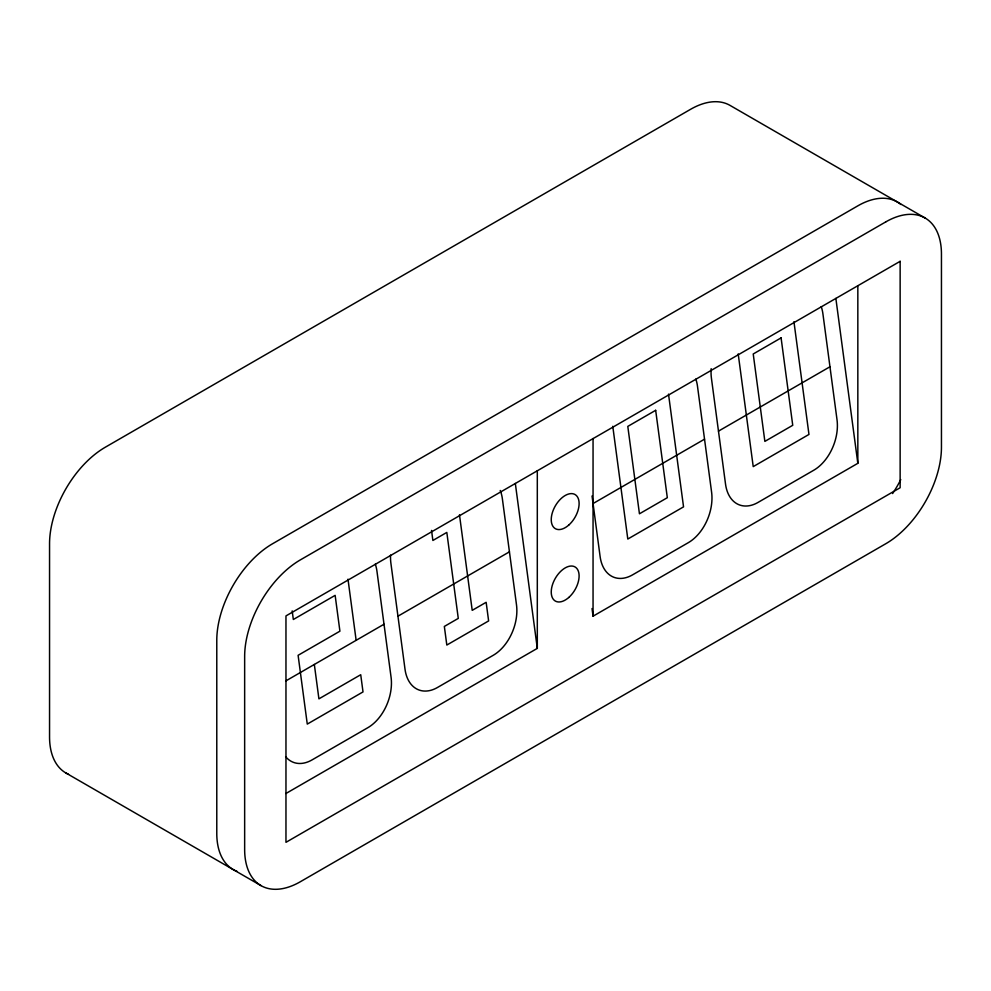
<?xml version="1.0" encoding="UTF-8"?>
<svg xmlns="http://www.w3.org/2000/svg" width="991" height="991" viewBox="0 0 991 991"><rect width="100%" height="100%" fill="white"/><g stroke="black" fill="none" stroke-linecap="round" stroke-linejoin="round"><path stroke-width="1.49" d="M285.792 680.941L384.012 624.231M397.948 616.191L509.436 551.826M593.052 503.552L704.539 439.174M718.475 431.135L829.962 366.769M285.904 793.518L537.308 648.374L537.308 470.713M592.036 608.548L593.052 616.191L857.834 463.317L857.834 285.668M925.123 218.032L730.02 105.393A78.834 45.512 -60 0 0 690.603 109.295L105.294 447.226A78.834 45.512 -60 0 0 49.55 543.774L49.55 736.87A78.834 45.512 -60 0 0 68.528 774.305M65.877 772.968L260.98 885.607M835.859 298.402L857.834 463.317M793.94 321.716L808.966 434.442L753.222 466.625L738.196 353.898M668.516 394.133L683.542 506.859L627.798 539.042L612.772 426.316M592.048 495.971L600.112 556.558A39.417 26.187 -68.9 0 0 632.568 574.854L688.311 542.672A39.417 26.187 -68.9 0 0 711.6 492.193L697.478 386.168A39.417 26.187 -68.9 0 0 695.818 379.095M515.332 483.459L537.308 648.374M459.477 514.812L472.212 610.345L486.147 602.305L488.625 620.923L446.817 645.054L444.34 626.436L458.276 618.396L446.817 532.415L432.881 540.467L431.543 530.433M347.99 579.19L356.141 640.322M314.333 664.466L318.916 698.853L360.724 674.722L363.016 691.916L307.272 724.099L298.105 655.311L339.913 631.18L335.144 595.356L293.336 619.499L292.184 610.89M593.052 438.53L593.052 616.191M900.918 204.493A78.834 45.512 -60 0 0 857.834 205.843L272.525 543.774A78.834 45.512 -60 0 0 216.781 640.322L216.781 833.431A78.834 45.512 -60 0 0 237.159 871.411M900.757 479.619A78.834 45.512 -60 0 1 892.594 493.568M375.292 564.152A39.417 26.187 -68.9 0 1 376.952 571.225L391.073 677.249A39.417 26.187 -68.9 0 1 367.785 727.728L312.041 759.911A39.417 26.187 -68.9 0 1 285.619 756.653M500.232 490.458A39.417 26.187 -68.9 0 1 502.375 498.807L516.497 604.832A39.417 26.187 -68.9 0 1 493.208 655.311L437.465 687.494A39.417 26.187 -68.9 0 1 405.009 669.198L390.888 563.173A39.417 26.187 -68.9 0 1 390.565 555.109M821.242 306.69A39.417 26.187 -68.9 0 1 822.902 313.751L837.023 419.775A39.417 26.187 -68.9 0 1 813.735 470.254L757.991 502.449A39.417 26.187 -68.9 0 1 725.536 484.141L711.414 378.128A39.417 26.187 -68.9 0 1 711.179 368.677M885.706 221.934L300.397 559.865A78.834 45.512 -60 0 0 244.653 656.414L244.653 849.522A78.834 45.512 -60 0 0 300.397 881.705L885.706 543.774A78.834 45.512 -60 0 0 941.45 447.226L941.45 254.13A78.834 45.512 -60 0 0 885.706 221.934M900.138 261.314L285.965 615.907L285.965 842.325L900.138 487.745L900.138 261.314M655.67 410.311L627.798 426.403L639.443 513.796L667.315 497.705L655.67 410.311M781.094 337.894L753.222 353.985L764.866 441.391L792.738 425.3L781.094 337.894M568.784 597.462A19.709 11.384 -60 0 0 575.028 566.939A19.709 11.384 -60 0 0 551.714 587.613A19.709 11.384 -60 0 0 568.784 597.462M568.784 525.057A19.709 11.384 -60 0 0 575.028 494.521A19.709 11.384 -60 0 0 551.714 515.196A19.709 11.384 -60 0 0 568.784 525.057"/></g></svg>
